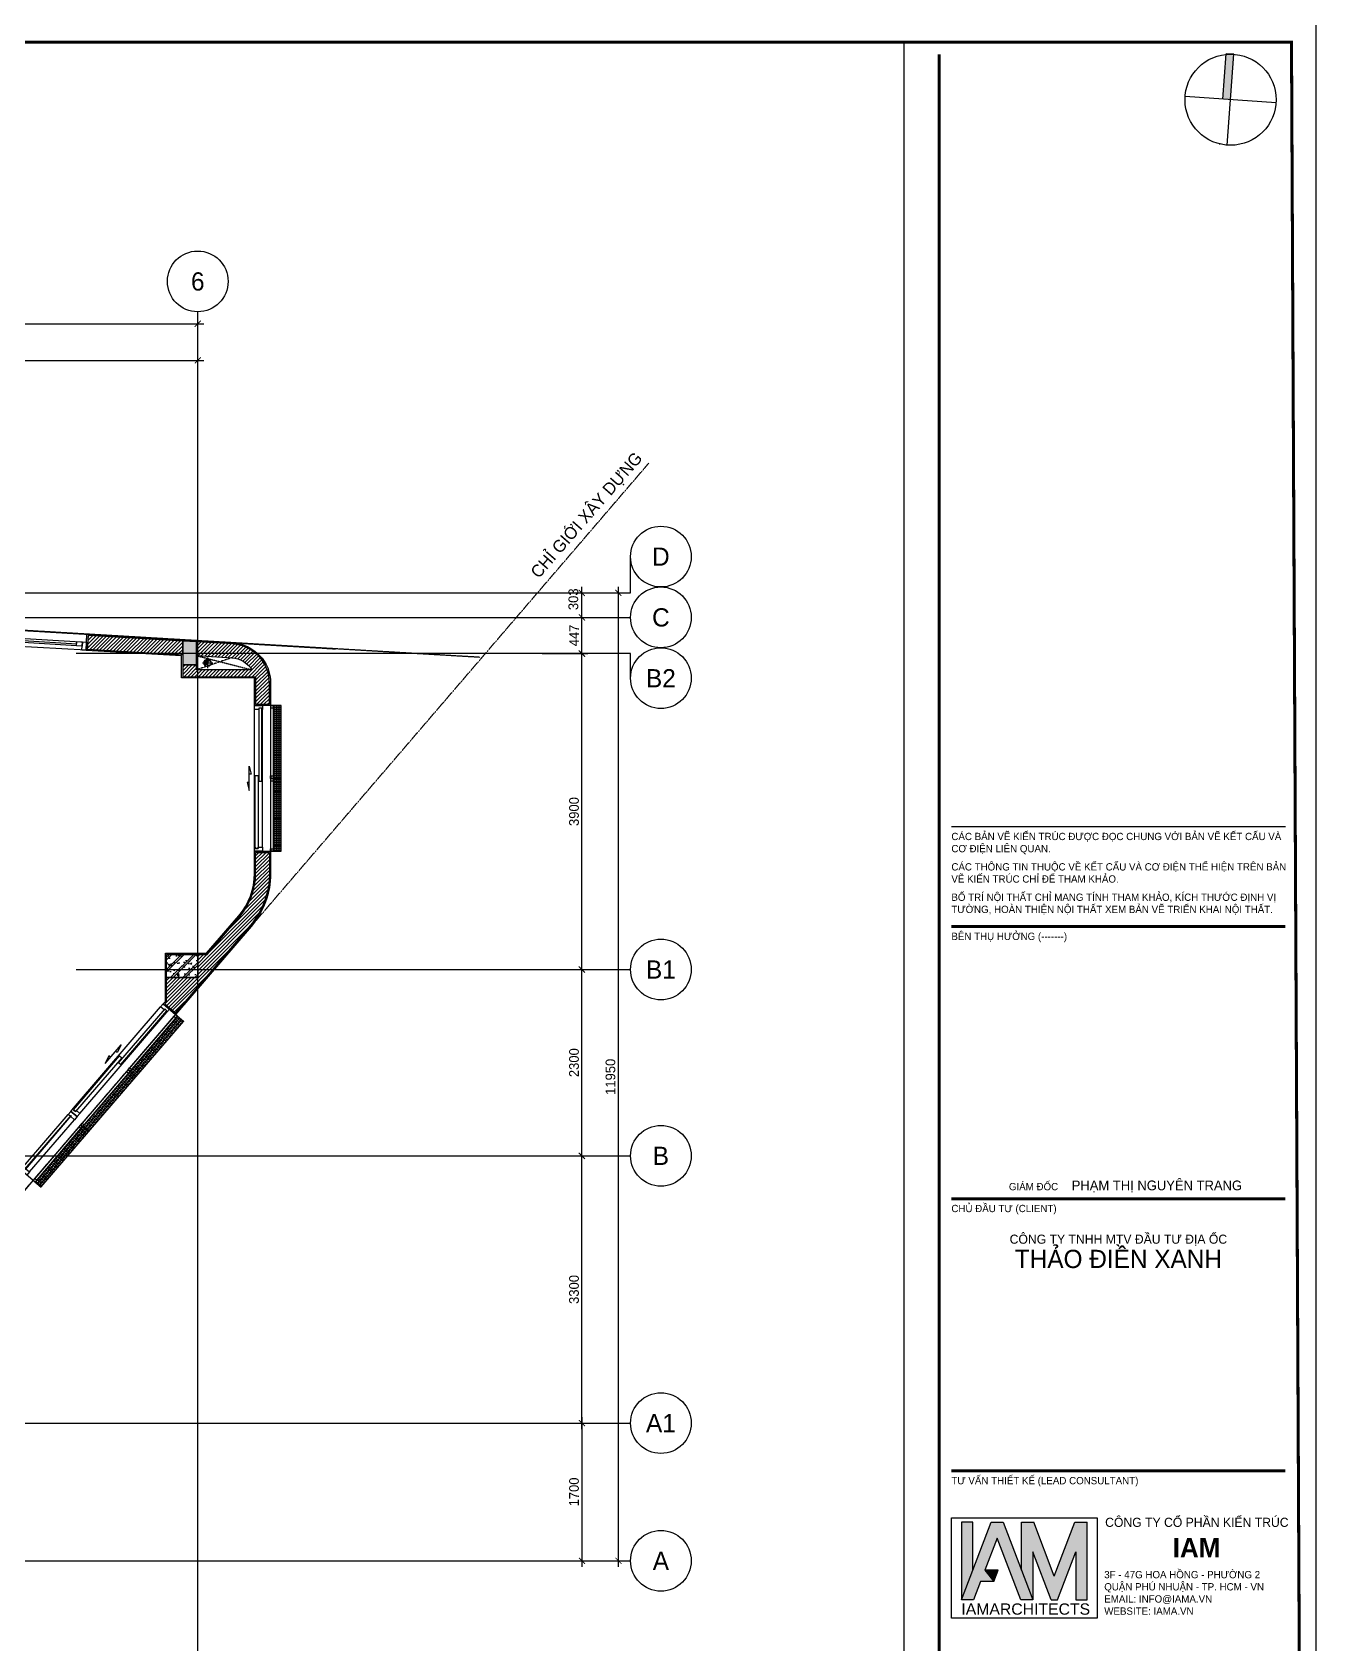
# Model space of a CAD drawing. Header units: inches. Extents: x 1721084 to 1854744, y 225101 to 488646.
# Drawn here: x 1838893 to 1854744, y 236602 to 256498 of the extents above; entities that cross this region are included whole.
import ezdxf
from ezdxf.enums import TextEntityAlignment as Align

# ---------------------------------------------------------------- set-up
doc = ezdxf.new("R2010")
doc.units = ezdxf.units.IN
doc.header["$MEASUREMENT"] = 0
for name, pattern in [('X-PL-T5$0$X-GRID-TYPICAL$0$CENTER2', [1.125, 0.75, -0.125, 0.125, -0.125]), ('X-PL-T5$0$X-PL-T5$0$DASHED', [0.75, 0.5, -0.25]), ('X-PL-T5$0$X-PL-T5$0$DASHEDX2', [1.5, 1, -0.5]), ('X-PL-T5$0$X-PL-T5$0$HIDDEN2', [0.1875, 0.125, -0.0625])]:
    doc.linetypes.add(name, pattern=pattern)
for name, color, linetype in [('A-ANNO-DIM 100', 252, 'Continuous'), ('I.A.M TITLEBLOCK - A2 -H$0$A-ANNO-KEY', 250, 'Continuous'), ('I.A.M TITLEBLOCK - A2 -H$0$A-ANNO-SYMB', 250, 'Continuous'), ('I.A.M TITLEBLOCK - A2 -H$0$A-TBLK-TEXT', 250, 'Continuous'), ('X-PL-T5$0$A-XREF', 250, 'Continuous'), ('X-PL-T5$0$X-GRID-TYPICAL$0$A-ANNO-DIM 75', 250, 'Continuous'), ('X-PL-T5$0$X-GRID-TYPICAL$0$A-GRID', 250, 'X-PL-T5$0$X-GRID-TYPICAL$0$CENTER2'), ('X-PL-T5$0$X-GRID-TYPICAL$0$A-GRID-SYMB', 250, 'Continuous'), ('X-PL-T5$0$X-PL-T5$0$A-ANNO-RNAM', 250, 'Continuous'), ('X-PL-T5$0$X-PL-T5$0$A-FLOR-ABOV', 250, 'X-PL-T5$0$X-PL-T5$0$HIDDEN2'), ('X-PL-T5$0$X-PL-T5$0$A-FLOR-DRAN', 250, 'Continuous'), ('X-PL-T5$0$X-PL-T5$0$A-FLOR-PATT', 250, 'Continuous'), ('X-PL-T5$0$X-PL-T5$0$A-FLOR-WALL', 250, 'Continuous'), ('X-PL-T5$0$X-PL-T5$0$A-FLOR-WALL-FNSH', 250, 'Continuous'), ('X-PL-T5$0$X-PL-T5$0$A-FLOR-WALL-PART', 250, 'Continuous'), ('X-PL-T5$0$X-PL-T5$0$A-FLOR-WALL-PATT', 250, 'Continuous'), ('X-PL-T5$0$X-PL-T5$0$A-FLOR-WDW', 250, 'Continuous'), ('X-PL-T5$0$X-PL-T5$0$A-XREF', 250, 'Continuous'), ('X-PL-T5$0$X-PL-T5$0$B- Ranh Lo Gioi', 250, 'X-PL-T5$0$X-PL-T5$0$DASHEDX2'), ('X-PL-T5$0$X-PL-T5$0$CGXD', 250, 'Continuous'), ('X-PL-T5$0$XREF1$0$A-FLOR-COLS-CONC', 6, 'Continuous'), ('X-PL-T5$0$XREF1$0$A-FLOR-PATT', 250, 'Continuous')]:
    doc.layers.add(name, color=color, linetype=linetype)
doc.styles.add('I.A.M TITLEBLOCK - A2 -H$0$SYMBTEXT', font='ARIALN.TTF', dxfattribs={"width": 0.8})
doc.styles.add('I.A.M TITLEBLOCK - A2 -H$0$TITLE BLOCK', font='arial.ttf')
doc.styles.add('X-PL-T5$0$X-GRID-TYPICAL$0$HDUNGARC', font='vn_vni.shx')
doc.styles.add('X-PL-T5$0$X-GRID-TYPICAL$0$SYMBTEXT', font='VAVON_.TTF')
doc.styles.add('X-PL-T5$0$X-PL-T5$0$SYMBTEXT', font='VAVON_.TTF')
doc.dimstyles.new('X-PL-T5$0$X-GRID-TYPICAL$0$DIM-75', dxfattribs={"dimscale": 75, "dimtxt": 1.6, "dimasz": 1, "dimexe": 1, "dimexo": 1, "dimgap": 0.5, "dimtad": 1, "dimdec": 0, "dimzin": 0, "dimdsep": 46, "dimtxsty": 'X-PL-T5$0$X-GRID-TYPICAL$0$HDUNGARC', "dimblk": 'X-PL-T5$0$X-GRID-TYPICAL$0$_ArchTick', "dimcen": 2, "dimdle": 1, "dimclrd": 256, "dimclre": 9, "dimclrt": 3, "dimadec": 0, "dimazin": 0, "dimtfac": 1, "dimtdec": 0, "dimtix": 1, "dimtmove": 2, "dimatfit": 2, "dimfxl": 1, "dimtolj": 1, "dimtzin": 0, "dimarcsym": 2})

# ---------------------------------------------------------------- blocks, each defined once
blk = doc.blocks.new('X-PL-T5$0$X-GRID-TYPICAL$0$SYMB-GRID')
blk.add_circle((0, 0), 5)
at = {"color": 2, "style": 'X-PL-T5$0$X-GRID-TYPICAL$0$SYMBTEXT', "flags": 4}
blk.add_attdef('NUM', text='', height=3, dxfattribs=at).set_placement((0, 0), align=Align.MIDDLE)
blk = doc.blocks.new('X-PL-T5$0$X-GRID-TYPICAL$0$_ArchTick')
at = {"color": 0, "linetype": 'ByBlock', "const_width": 0.15}
blk.add_lwpolyline([(-0.5, -0.48), (0.5, 0.52)], dxfattribs=at)
blk = doc.blocks.new('*D533')
at = {"layer": 'Defpoints', "color": 0, "transparency": 16777216}
for p in [(29778, 4000), (30344, 4000), (29778, 700)]:
    blk.add_point(p, dxfattribs=at)
at = {"layer": 'X-PL-T5$0$X-GRID-TYPICAL$0$A-ANNO-DIM 75', "color": 9, "lineweight": -2, "transparency": 16777216}
for p, q in [((29853, 4000), (30419, 4000)), ((29853, 700), (30419, 700))]:
    blk.add_line(p, q, dxfattribs=at)
at = {"layer": 'X-PL-T5$0$X-GRID-TYPICAL$0$A-ANNO-DIM 75', "lineweight": -2, "transparency": 16777216}
blk.add_line((30344, 625), (30344, 4075), dxfattribs=at)
at = {"layer": 'X-PL-T5$0$X-GRID-TYPICAL$0$A-ANNO-DIM 75', "lineweight": -2, "transparency": 16777216, "xscale": 75, "yscale": 75, "zscale": 75}
for p, rotation in [((30344, 4000), 90), ((30344, 700), 270)]:
    blk.add_blockref('X-PL-T5$0$X-GRID-TYPICAL$0$_ArchTick', p, dxfattribs=dict(at, rotation=rotation))
at = {"layer": 'X-PL-T5$0$X-GRID-TYPICAL$0$A-ANNO-DIM 75', "color": 3, "transparency": 16777216, "insert": (30247, 2350), "char_height": 120, "attachment_point": 5, "rotation": 90, "style": 'X-PL-T5$0$X-GRID-TYPICAL$0$HDUNGARC'}
blk.add_mtext('\\A1;3300', dxfattribs=at)
blk = doc.blocks.new('*D534')
at = {"layer": 'Defpoints', "color": 0, "transparency": 16777216}
for p in [(29778, 6300), (30344, 6300), (29778, 4000)]:
    blk.add_point(p, dxfattribs=at)
at = {"layer": 'X-PL-T5$0$X-GRID-TYPICAL$0$A-ANNO-DIM 75', "lineweight": -2, "transparency": 16777216}
blk.add_line((30344, 3925), (30344, 6375), dxfattribs=at)
at = {"layer": 'X-PL-T5$0$X-GRID-TYPICAL$0$A-ANNO-DIM 75', "color": 9, "lineweight": -2, "transparency": 16777216}
for p, q in [((29853, 6300), (30419, 6300)), ((29853, 4000), (30419, 4000))]:
    blk.add_line(p, q, dxfattribs=at)
at = {"layer": 'X-PL-T5$0$X-GRID-TYPICAL$0$A-ANNO-DIM 75', "lineweight": -2, "transparency": 16777216, "xscale": 75, "yscale": 75, "zscale": 75}
for p, rotation in [((30344, 6300), 90), ((30344, 4000), 270)]:
    blk.add_blockref('X-PL-T5$0$X-GRID-TYPICAL$0$_ArchTick', p, dxfattribs=dict(at, rotation=rotation))
at = {"layer": 'X-PL-T5$0$X-GRID-TYPICAL$0$A-ANNO-DIM 75', "color": 3, "transparency": 16777216, "insert": (30247, 5150), "char_height": 120, "attachment_point": 5, "rotation": 90, "style": 'X-PL-T5$0$X-GRID-TYPICAL$0$HDUNGARC'}
blk.add_mtext('\\A1;2300', dxfattribs=at)
blk = doc.blocks.new('*D535')
at = {"layer": 'Defpoints', "color": 0, "transparency": 16777216}
for p in [(29778, 10950), (30794, 10950), (29778, -1000)]:
    blk.add_point(p, dxfattribs=at)
at = {"layer": 'X-PL-T5$0$X-GRID-TYPICAL$0$A-ANNO-DIM 75', "color": 9, "lineweight": -2, "transparency": 16777216}
for p, q in [((29853, 10950), (30869, 10950)), ((29853, -1000), (30869, -1000))]:
    blk.add_line(p, q, dxfattribs=at)
at = {"layer": 'X-PL-T5$0$X-GRID-TYPICAL$0$A-ANNO-DIM 75', "lineweight": -2, "transparency": 16777216}
blk.add_line((30794, -1075), (30794, 11025), dxfattribs=at)
at = {"layer": 'X-PL-T5$0$X-GRID-TYPICAL$0$A-ANNO-DIM 75', "lineweight": -2, "transparency": 16777216, "xscale": 75, "yscale": 75, "zscale": 75}
for p, rotation in [((30794, 10950), 90), ((30794, -1000), 270)]:
    blk.add_blockref('X-PL-T5$0$X-GRID-TYPICAL$0$_ArchTick', p, dxfattribs=dict(at, rotation=rotation))
at = {"layer": 'X-PL-T5$0$X-GRID-TYPICAL$0$A-ANNO-DIM 75', "color": 3, "transparency": 16777216, "insert": (30697, 4975), "char_height": 120, "attachment_point": 5, "rotation": 90, "style": 'X-PL-T5$0$X-GRID-TYPICAL$0$HDUNGARC'}
blk.add_mtext('\\A1;11950', dxfattribs=at)
blk = doc.blocks.new('*D536')
at = {"layer": 'Defpoints', "color": 0, "transparency": 16777216}
for p in [(29778, 10200), (30344, 10200), (29778, 6300)]:
    blk.add_point(p, dxfattribs=at)
at = {"layer": 'X-PL-T5$0$X-GRID-TYPICAL$0$A-ANNO-DIM 75', "color": 9, "lineweight": -2, "transparency": 16777216}
for p, q in [((29853, 10200), (30419, 10200)), ((29853, 6300), (30419, 6300))]:
    blk.add_line(p, q, dxfattribs=at)
at = {"layer": 'X-PL-T5$0$X-GRID-TYPICAL$0$A-ANNO-DIM 75', "lineweight": -2, "transparency": 16777216}
blk.add_line((30344, 6225), (30344, 10275), dxfattribs=at)
at = {"layer": 'X-PL-T5$0$X-GRID-TYPICAL$0$A-ANNO-DIM 75', "lineweight": -2, "transparency": 16777216, "xscale": 75, "yscale": 75, "zscale": 75}
for p, rotation in [((30344, 10200), 90), ((30344, 6300), 270)]:
    blk.add_blockref('X-PL-T5$0$X-GRID-TYPICAL$0$_ArchTick', p, dxfattribs=dict(at, rotation=rotation))
at = {"layer": 'X-PL-T5$0$X-GRID-TYPICAL$0$A-ANNO-DIM 75', "color": 3, "transparency": 16777216, "insert": (30247, 8250), "char_height": 120, "attachment_point": 5, "rotation": 90, "style": 'X-PL-T5$0$X-GRID-TYPICAL$0$HDUNGARC'}
blk.add_mtext('\\A1;3900', dxfattribs=at)
blk = doc.blocks.new('*D543')
at = {"layer": 'Defpoints', "color": 0, "transparency": 16777216}
for p in [(29778, 700), (29778, -1000), (30344, -1000)]:
    blk.add_point(p, dxfattribs=at)
at = {"layer": 'X-PL-T5$0$X-GRID-TYPICAL$0$A-ANNO-DIM 75', "color": 9, "lineweight": -2, "transparency": 16777216}
for p, q in [((29853, 700), (30419, 700)), ((29853, -1000), (30419, -1000))]:
    blk.add_line(p, q, dxfattribs=at)
at = {"layer": 'X-PL-T5$0$X-GRID-TYPICAL$0$A-ANNO-DIM 75', "lineweight": -2, "transparency": 16777216}
blk.add_line((30344, 775), (30344, -1075), dxfattribs=at)
at = {"layer": 'X-PL-T5$0$X-GRID-TYPICAL$0$A-ANNO-DIM 75', "lineweight": -2, "transparency": 16777216, "xscale": 75, "yscale": 75, "zscale": 75}
for p, rotation in [((30344, 700), 90), ((30344, -1000), 270)]:
    blk.add_blockref('X-PL-T5$0$X-GRID-TYPICAL$0$_ArchTick', p, dxfattribs=dict(at, rotation=rotation))
at = {"layer": 'X-PL-T5$0$X-GRID-TYPICAL$0$A-ANNO-DIM 75', "color": 3, "transparency": 16777216, "insert": (30247, -150), "char_height": 120, "attachment_point": 5, "rotation": 90, "style": 'X-PL-T5$0$X-GRID-TYPICAL$0$HDUNGARC'}
blk.add_mtext('\\A1;1700', dxfattribs=at)
blk = doc.blocks.new('*D524')
at = {"layer": 'Defpoints', "color": 0, "transparency": 16777216}
for p in [(25600, 13820), (20700, 13370), (25600, 13370)]:
    blk.add_point(p, dxfattribs=at)
at = {"layer": 'X-PL-T5$0$X-GRID-TYPICAL$0$A-ANNO-DIM 75', "lineweight": -2, "transparency": 16777216}
blk.add_line((20625, 13820), (25675, 13820), dxfattribs=at)
at = {"layer": 'X-PL-T5$0$X-GRID-TYPICAL$0$A-ANNO-DIM 75', "color": 9, "lineweight": -2, "transparency": 16777216}
for p, q in [((20700, 13445), (20700, 13895)), ((25600, 13445), (25600, 13895))]:
    blk.add_line(p, q, dxfattribs=at)
at = {"layer": 'X-PL-T5$0$X-GRID-TYPICAL$0$A-ANNO-DIM 75', "lineweight": -2, "transparency": 16777216, "xscale": 75, "yscale": 75, "zscale": 75, "rotation": 180}
blk.add_blockref('X-PL-T5$0$X-GRID-TYPICAL$0$_ArchTick', (20700, 13820), dxfattribs=at)
at = {"layer": 'X-PL-T5$0$X-GRID-TYPICAL$0$A-ANNO-DIM 75', "lineweight": -2, "transparency": 16777216, "xscale": 75, "yscale": 75, "zscale": 75}
blk.add_blockref('X-PL-T5$0$X-GRID-TYPICAL$0$_ArchTick', (25600, 13820), dxfattribs=at)
at = {"layer": 'X-PL-T5$0$X-GRID-TYPICAL$0$A-ANNO-DIM 75', "color": 3, "transparency": 16777216, "insert": (23150, 13918), "char_height": 120, "attachment_point": 5, "style": 'X-PL-T5$0$X-GRID-TYPICAL$0$HDUNGARC'}
blk.add_mtext('\\A1;4900', dxfattribs=at)
blk = doc.blocks.new('*D525')
at = {"layer": 'Defpoints', "color": 0, "transparency": 16777216}
for p in [(25600, 14270), (0, 13370), (25600, 13370)]:
    blk.add_point(p, dxfattribs=at)
at = {"layer": 'X-PL-T5$0$X-GRID-TYPICAL$0$A-ANNO-DIM 75', "color": 9, "lineweight": -2, "transparency": 16777216}
for p, q in [((0, 13445), (0, 14345)), ((25600, 13445), (25600, 14345))]:
    blk.add_line(p, q, dxfattribs=at)
at = {"layer": 'X-PL-T5$0$X-GRID-TYPICAL$0$A-ANNO-DIM 75', "lineweight": -2, "transparency": 16777216}
blk.add_line((-75, 14270), (25675, 14270), dxfattribs=at)
at = {"layer": 'X-PL-T5$0$X-GRID-TYPICAL$0$A-ANNO-DIM 75', "lineweight": -2, "transparency": 16777216, "xscale": 75, "yscale": 75, "zscale": 75, "rotation": 180}
blk.add_blockref('X-PL-T5$0$X-GRID-TYPICAL$0$_ArchTick', (0, 14270), dxfattribs=at)
at = {"layer": 'X-PL-T5$0$X-GRID-TYPICAL$0$A-ANNO-DIM 75', "lineweight": -2, "transparency": 16777216, "xscale": 75, "yscale": 75, "zscale": 75}
blk.add_blockref('X-PL-T5$0$X-GRID-TYPICAL$0$_ArchTick', (25600, 14270), dxfattribs=at)
at = {"layer": 'X-PL-T5$0$X-GRID-TYPICAL$0$A-ANNO-DIM 75', "color": 3, "transparency": 16777216, "insert": (12800, 14368), "char_height": 120, "attachment_point": 5, "style": 'X-PL-T5$0$X-GRID-TYPICAL$0$HDUNGARC'}
blk.add_mtext('\\A1;25600', dxfattribs=at)
blk = doc.blocks.new('*D547')
at = {"layer": 'Defpoints', "color": 0, "transparency": 16777216}
for p in [(29778, 10647), (30344, 10647), (29778, 10200)]:
    blk.add_point(p, dxfattribs=at)
at = {"layer": 'X-PL-T5$0$X-GRID-TYPICAL$0$A-ANNO-DIM 75', "color": 9, "lineweight": -2, "transparency": 16777216}
for p, q in [((29853, 10647), (30419, 10647)), ((29853, 10200), (30419, 10200))]:
    blk.add_line(p, q, dxfattribs=at)
at = {"layer": 'X-PL-T5$0$X-GRID-TYPICAL$0$A-ANNO-DIM 75', "lineweight": -2, "transparency": 16777216}
blk.add_line((30344, 10125), (30344, 10722), dxfattribs=at)
at = {"layer": 'X-PL-T5$0$X-GRID-TYPICAL$0$A-ANNO-DIM 75', "lineweight": -2, "transparency": 16777216, "xscale": 75, "yscale": 75, "zscale": 75}
for p, rotation in [((30344, 10647), 90), ((30344, 10200), 270)]:
    blk.add_blockref('X-PL-T5$0$X-GRID-TYPICAL$0$_ArchTick', p, dxfattribs=dict(at, rotation=rotation))
at = {"layer": 'X-PL-T5$0$X-GRID-TYPICAL$0$A-ANNO-DIM 75', "color": 3, "transparency": 16777216, "insert": (30247, 10424), "char_height": 120, "attachment_point": 5, "rotation": 90, "style": 'X-PL-T5$0$X-GRID-TYPICAL$0$HDUNGARC'}
blk.add_mtext('\\A1;447', dxfattribs=at)
blk = doc.blocks.new('*D527')
at = {"layer": 'Defpoints', "color": 0, "transparency": 16777216}
for p in [(29778, 10950), (30344, 10950), (29778, 10647)]:
    blk.add_point(p, dxfattribs=at)
at = {"layer": 'X-PL-T5$0$X-GRID-TYPICAL$0$A-ANNO-DIM 75', "color": 9, "lineweight": -2, "transparency": 16777216}
for p, q in [((29853, 10950), (30419, 10950)), ((29853, 10647), (30419, 10647))]:
    blk.add_line(p, q, dxfattribs=at)
at = {"layer": 'X-PL-T5$0$X-GRID-TYPICAL$0$A-ANNO-DIM 75', "lineweight": -2, "transparency": 16777216}
blk.add_line((30344, 10572), (30344, 11025), dxfattribs=at)
at = {"layer": 'X-PL-T5$0$X-GRID-TYPICAL$0$A-ANNO-DIM 75', "lineweight": -2, "transparency": 16777216, "xscale": 75, "yscale": 75, "zscale": 75}
for p, rotation in [((30344, 10950), 90), ((30344, 10647), 270)]:
    blk.add_blockref('X-PL-T5$0$X-GRID-TYPICAL$0$_ArchTick', p, dxfattribs=dict(at, rotation=rotation))
at = {"layer": 'X-PL-T5$0$X-GRID-TYPICAL$0$A-ANNO-DIM 75', "color": 3, "transparency": 16777216, "insert": (30239, 10871), "char_height": 120, "attachment_point": 5, "rotation": 90, "style": 'X-PL-T5$0$X-GRID-TYPICAL$0$HDUNGARC'}
blk.add_mtext('\\A1;303', dxfattribs=at)
blk = doc.blocks.new('X-PL-T5$0$X-PL-T5$0$NM 90')
h = blk.add_hatch()
h.set_pattern_fill('DASH', color=8, scale=400)
h.paths.add_polyline_path([(0, 45, 1), (0, 0)])
h.paths.add_polyline_path([(0, 45), (0, 0), (45, 0, 0.4142136)])
h.paths.add_polyline_path([(45, 0), (0, 0, -1), (0, -45, 0.4142136)])
h = blk.add_hatch()
h.set_pattern_fill('DASH', color=256, scale=400)
h.paths.add_polyline_path([(0, 45, 1), (0, 0)])
h.paths.add_polyline_path([(0, 45), (0, 0), (45, 0, 0.4142136)])
h.paths.add_polyline_path([(45, 0), (0, 0, -1), (0, -45, 0.4142136)])
h = blk.add_hatch()
h.set_pattern_fill('DASH', color=8, scale=400)
h.paths.add_polyline_path([(0, 45, 1), (0, 0)])
h.paths.add_polyline_path([(0, 45), (0, 0), (45, 0, 0.4142136)])
h.paths.add_polyline_path([(45, 0), (0, 0, -1), (0, -45, 0.4142136)])
h = blk.add_hatch(color=8)
h.dxf.hatch_style = 1
h.paths.add_polyline_path([(0, 45, 1), (0, 0)])
h.paths.add_polyline_path([(0, 45), (0, 0), (45, 0, 0.4142136)])
h.paths.add_polyline_path([(45, 0), (0, 0, -1), (0, -45, 0.4142136)])
at = {"color": 8}
for points in [[(65, 0), (-65, 0)], [(0, 65), (0, -65)]]:
    blk.add_lwpolyline(points, dxfattribs=at)
blk.add_circle((0, 0), 45)
for centre, start, end in [((0, 22.5), 90, 270), ((0, -22.5), 270, 90)]:
    blk.add_arc(centre, 22.5, start, end)
blk = doc.blocks.new('*U517')
at = {"color": 0, "ltscale": 40}
for p, q in [((-600, 100), (300, 100)), ((300, 0), (-600, 0))]:
    blk.add_line(p, q, dxfattribs=at)
at = {"ltscale": 40}
for p, q in [((-480, 50), (180, 50)), ((180, 25), (-480, 25))]:
    blk.add_line(p, q, dxfattribs=at)
at = {"color": 0, "lineweight": -2}
for points in [[(-600, 100), (-550, 100), (-550, 0), (-600, 0)], [(300, 100), (250, 100), (250, 0), (300, 0)]]:
    blk.add_lwpolyline(points, close=True, dxfattribs=at)
at = {"ltscale": 40}
for points in [[(-550, 50), (-480, 50), (-480, 0), (-550, 0)], [(180, 50), (250, 50), (250, 0), (180, 0)]]:
    blk.add_lwpolyline(points, close=True, dxfattribs=at)
blk = doc.blocks.new('*U512')
for p, q in [((50, 100), (900, 100)), ((50, 0), (900, 0))]:
    blk.add_line(p, q)
for points in [[(0, 0), (0, 100), (50, 100), (50, 70), (40, 70), (40, 60), (50, 60), (50, 0)], [(900, 0), (900, 60), (910, 60), (910, 70), (900, 70), (900, 100), (950, 100), (950, 0)]]:
    blk.add_lwpolyline(points, close=True)
at = {"color": 8}
blk.add_lwpolyline([(40, 70), (40, 60), (910, 60), (910, 70)], close=True, dxfattribs=at)
blk = doc.blocks.new('*U513')
at = {"color": 8, "ltscale": 100}
for p, q in [((50, 100), (1700, 100)), ((50, 0), (1700, 0))]:
    blk.add_line(p, q, dxfattribs=at)
for points in [[(50, 100), (0, 100), (0, 0), (50, 0), (50, 10), (35, 10), (35, 45), (50, 45)], [(910, 45), (35, 45), (35, 10), (910, 10)], [(840, 90), (1715, 90), (1715, 55), (840, 55)], [(1750, 100), (1700, 100), (1700, 90), (1715, 90), (1715, 55), (1700, 55), (1700, 0), (1750, 0)]]:
    blk.add_lwpolyline(points, close=True)
blk.add_lwpolyline([(825, -65), (825, -90), (725, -65), (1025, -65), (925, -40), (925, -65)])
blk = doc.blocks.new('X-PL-T5$0$X-PL-T5$0$X-A-PL-GENL-2ND FLOOR$0$pl-louver 1')
at = {"layer": 'X-PL-T5$0$X-PL-T5$0$A-FLOR-WALL-PATT'}
h = blk.add_hatch(dxfattribs=at)
h.set_pattern_fill('BRASS', color=256, scale=5)
h.set_pattern_definition([(0, (0, 0), (0, 31.75), []), (0, (0, 15.875), (0, 31.75), [15.875, -7.9375])])
h.paths.add_polyline_path([(-2, -30), (-898, -30), (-898, -130), (-2, -130)])
for points in [[(-870, -2), (-898, -2), (-898, -30), (-900, -30), (-900, 0), (-870, 0)], [(-30, -2), (-2, -2), (-2, -30), (0, -30), (0, 0), (-30, 0)], [(-898, -130), (-2, -130), (-2, -30), (-898, -30)]]:
    blk.add_lwpolyline(points, close=True)
for points in [[(-900, -30), (-900, -130), (-898, -130), (-898, -30)], [(-30, 0), (-870, 0)], [(-870, -2), (-870, -30)], [(-30, -2), (-30, -30)], [(0, -30), (0, -130), (-2, -130), (-2, -30)]]:
    blk.add_lwpolyline(points)
blk = doc.blocks.new('X-PL-T5$0$XREF1')
at = {"layer": 'X-PL-T5$0$XREF1$0$A-FLOR-PATT'}
h = blk.add_hatch(dxfattribs=at)
h.set_pattern_fill('!BTCT', color=250, scale=20, pattern_type=2)
h.set_pattern_definition([(50, (0, 0), (143.45204, -12.55043), [15, -165]), (355, (0, 0), (-27.7503, 150.4384), [12, -132]), (100.4514, (11.95, -1.05), (115.7019, 137.8879), [12.74804, -140.2284]), (46.1842, (0, 40), (213.4482, -33.1038), [22.5, -247.5]), (96.6356, (17.79, 37.24), (186.9325, 194.8236), [19.122, -210.3426]), (351.1842, (0, 40), (186.9324, 194.8237), [18, -198]), (21, (20, 30), (119.3814, -80.5238), [15, -165]), (326, (20, 30), (48.6631, 145.03), [12, -132]), (71.4514, (29.95, 23.29), (168.0445, 64.5061), [12.74804, -140.2284]), (37.5, (0, 0), (2.43197, 66.57877), [0, -130.4, 0, -134, 0, -132.5]), (7.5, (0, 0), (52.6139, 78.88234), [0, -76.4, 0, -127.4, 0, -50.5]), (327.5, (-44.6, 0), (106.76449, -4.51097), [0, -50, 0, -156, 0, -207]), (317.5, (-64.6, 0), (116.63723, 20.021), [0, -65, 0, -103.6, 0, -147]), (45, (0, 0), (-60.10408, 60.10408), []), (45, (0, 24.5), (-60.10408, 60.10408), [])])
h.paths.add_polyline_path([(20685, 3915), (20685, 4285), (20415, 4285), (20415, 3915)])
h.paths.add_polyline_path([(19915, 685), (19915, 375), (20685, 375), (20685, 685)])
h.paths.add_polyline_path([(15485, -985), (15485, -715), (14815, -715), (14815, -985)])
h.paths.add_polyline_path([(15385, 4285), (15015, 4285), (15015, 3915), (15385, 3915)])
h.paths.add_polyline_path([(8785, 5465), (8785, 5935), (8315, 5935), (8315, 5465)])
h.paths.add_polyline_path([(300, 385), (15, 385), (15, 15), (300, 15)])
h.paths.add_polyline_path([(4265, -985), (4735, -985), (4735, -715), (4265, -715)])
h.paths.add_polyline_path([(8515, -985), (8785, -985), (8785, -615), (8515, -615)])
h.paths.add_polyline_path([(15, 5465), (485, 5465), (485, 5935), (15, 5935)])
h.paths.add_polyline_path([(285, 11335), (15, 11335), (15, 10965), (285, 10965)])
h.paths.add_polyline_path([(8785, 11337), (8515, 11352), (8515, 10965), (8785, 10965)])
h.paths.add_polyline_path([(4735, 11576), (4265, 11603), (4265, 11315), (4735, 11315)])
h.paths.add_polyline_path([(20685, 10634), (20415, 10650), (20415, 10215), (20685, 10215)])
h.paths.add_polyline_path([(15485, 10941), (15015, 10969), (15015, 10665), (15485, 10665)])
h.paths.add_polyline_path([(25585, 10345), (25415, 10355), (25415, 10060), (25585, 10060)])
h = blk.add_hatch(dxfattribs=at)
h.set_pattern_fill('!BTCT', color=256, scale=25, pattern_type=2)
h.set_pattern_definition([(50, (-2e-11, -3800), (179.31505, -15.688), [18.75, -206.25]), (355, (-2e-11, -3800), (-34.6878, 188.048), [15, -165]), (100.4514, (14.94, -3801.3), (144.6273, 172.3599), [15.935, -175.2855]), (46.1842, (-2e-11, -3750), (266.8103, -41.3798), [28.125, -309.375]), (96.6356, (22.23, -3753.45), (233.6657, 243.5295), [23.9026, -262.9282]), (351.1842, (-2e-11, -3750), (233.6655, 243.5297), [22.5, -247.5]), (21, (25, -3762.5), (149.2268, -100.6547), [18.75, -206.25]), (326, (25, -3762.5), (60.8288, 181.2875), [15, -165]), (71.4514, (37.44, -3770.89), (210.0557, 80.6326), [15.935, -175.2855]), (37.5, (-2e-11, -3800), (3.03996, 83.22346), [0, -163, 0, -167.5, 0, -165.625]), (7.5, (-2e-11, -3800), (65.76738, 98.60293), [0, -95.5, 0, -159.25, 0, -63.125]), (327.5, (-55.75, -3800), (133.45561, -5.63872), [0, -62.5, 0, -195, 0, -258.75]), (317.5, (-80.75, -3800), (145.79654, 25.02625), [0, -81.25, 0, -129.5, 0, -183.75]), (45, (-2e-11, -3800), (-75.1301, 75.1301), []), (45, (-2e-11, -3769.37), (-75.1301, 75.1301), [])])
h.paths.add_polyline_path([(25600, 6485), (25215, 6485), (25215, 6200), (25600, 6200)])
at = {"layer": 'X-PL-T5$0$XREF1$0$A-FLOR-COLS-CONC'}
for points in [[(25585, 10345), (25415, 10355), (25415, 10060), (25585, 10060)], [(25215, 6485), (25600, 6485), (25600, 6200), (25215, 6200)]]:
    blk.add_lwpolyline(points, close=True, dxfattribs=at)
blk = doc.blocks.new('*U516')
at = {"color": 8, "ltscale": 100}
for p, q in [((50, 100), (1750, 100)), ((50, 0), (1750, 0))]:
    blk.add_line(p, q, dxfattribs=at)
for points in [[(50, 100), (0, 100), (0, 0), (50, 0), (50, 10), (35, 10), (35, 45), (50, 45)], [(935, 45), (35, 45), (35, 10), (935, 10)], [(865, 90), (1765, 90), (1765, 55), (865, 55)], [(1800, 100), (1750, 100), (1750, 90), (1765, 90), (1765, 55), (1750, 55), (1750, 0), (1800, 0)]]:
    blk.add_lwpolyline(points, close=True)
blk.add_lwpolyline([(850, -65), (850, -90), (750, -65), (1050, -65), (950, -40), (950, -65)])
blk = doc.blocks.new('I.A.M TITLEBLOCK - A2 -H$0$LOGO IAM')
h = blk.add_hatch(color=253)
h.dxf.hatch_style = 1
h.paths.add_polyline_path([(0.316, 1.424), (0.148, 1.424), (0.148, 0.272), (0.316, 0.712)])
h = blk.add_hatch(color=251)
h.dxf.hatch_style = 1
h.paths.add_polyline_path([(0.768, 1.424), (0.588, 1.424), (0.148, 0.272), (0.328, 0.272), (0.432, 0.544), (0.628, 0.544), (0.496, 0.712), (0.678, 1.188), (1.028, 0.272), (1.208, 0.272)])
h = blk.add_hatch(color=253)
h.dxf.hatch_style = 1
h.paths.add_polyline_path([(1.22, 1.424), (1.04, 1.424), (1.04, 0.712), (1.208, 0.272), (1.208, 0.984), (1.48, 0.272), (1.572, 0.272), (1.844, 0.984), (1.844, 0.272), (2.012, 0.272), (2.012, 1.424), (1.832, 1.424), (1.526, 0.623)])
h = blk.add_hatch(color=253)
h.dxf.hatch_style = 1
h.paths.add_polyline_path([(0.628, 0.544), (0.692, 0.712), (0.496, 0.712)])
at = {"color": 251}
for p, q in [((0.148, 0.272), (0.588, 1.424)), ((0.588, 1.424), (0.768, 1.424)), ((0.768, 1.424), (1.208, 0.272)), ((0.678, 1.188), (0.496, 0.712)), ((1.028, 0.272), (0.678, 1.188)), ((0.432, 0.544), (0.328, 0.272)), ((0.628, 0.544), (0.432, 0.544)), ((0.328, 0.272), (0.148, 0.272)), ((1.208, 0.272), (1.028, 0.272))]:
    blk.add_line(p, q, dxfattribs=at)
at = {"color": 253}
for p, q in [((1.526, 0.623), (1.22, 1.424)), ((1.526, 0.623), (1.832, 1.424)), ((1.48, 0.272), (1.208, 0.984))]:
    blk.add_line(p, q, dxfattribs=at)
for points in [[(0.316, 0.712), (0.316, 1.424), (0.148, 1.424), (0.148, 0.272)], [(1.04, 0.712), (1.04, 1.424)], [(1.04, 1.424), (1.22, 1.424)], [(1.832, 1.424), (2.012, 1.424)], [(1.844, 0.984), (1.844, 0.272), (2.012, 0.272), (2.012, 1.424)], [(1.208, 0.984), (1.208, 0.272)], [(1.572, 0.272), (1.844, 0.984)], [(0.496, 0.712), (0.628, 0.544), (0.692, 0.712), (0.496, 0.712)], [(1.48, 0.272), (1.572, 0.272)]]:
    blk.add_lwpolyline(points, dxfattribs=at)
at = {"layer": 'Defpoints'}
blk.add_lwpolyline([(2.161, 0), (0, 0), (0, 1.488), (2.161, 1.488)], close=True, dxfattribs=at)
at = {"color": 251, "insert": (0.148, 0.136), "char_height": 0.16727, "attachment_point": 4, "style": 'I.A.M TITLEBLOCK - A2 -H$0$SYMBTEXT'}
blk.add_mtext_dynamic_manual_height_columns('{\\fHelvetica World|b0|i0|c0|p34;\\W1;IAM\\C253;ARCHITECTS}', width=1.76067, gutter_width=315, heights=[0], dxfattribs=at)
blk = doc.blocks.new('I.A.M TITLEBLOCK - A2 -H$0$TRUE NORTH')
at = {"layer": 'I.A.M TITLEBLOCK - A2 -H$0$A-ANNO-SYMB'}
h = blk.add_hatch(color=256, dxfattribs=at)
h.dxf.hatch_style = 1
h.paths.add_polyline_path([(-250, 1479, -0.041886), (0, 1500), (0, 0), (-250, 0)])
h.paths.add_polyline_path([(0, 1500, 0.041886), (-250, 1479), (-250, 1500)])
for points in [[(0, 1500), (-250, 1500)], [(-250, 0), (-250, 1500)], [(0, -1500), (0, 1500)], [(1500, 0), (-1500, 0)], [(-250, -1500), (-250, -1479)]]:
    blk.add_lwpolyline(points, dxfattribs=at)
blk.add_circle((0, 0), 1500, dxfattribs=at)
blk = doc.blocks.new('I.A.M TITLEBLOCK - A2 -H')
at = {"const_width": 0.5}
blk.add_lwpolyline([(5, 3), (592, 3), (590, 417), (5, 417)], close=True, dxfattribs=at)
for points in [[(532, 6), (532, 415)], [(534, 271.4), (589, 271.4)], [(534, 226.6), (589, 226.6)], [(534, 181.8), (589, 181.8)]]:
    blk.add_lwpolyline(points, dxfattribs=at)
at = {"color": 2}
blk.add_lwpolyline([(534, 287.9), (589, 287.9)], dxfattribs=at)
at = {"layer": 'Defpoints'}
blk.add_lwpolyline([(0, 420), (594, 420), (594, 0), (0, 0)], close=True, dxfattribs=at)
at = {"xscale": 11.10768265360305, "yscale": 11.10768265360305, "zscale": 11.10768265360305}
blk.add_blockref('I.A.M TITLEBLOCK - A2 -H$0$LOGO IAM', (534, 157.54), dxfattribs=at)
at = {"layer": 'I.A.M TITLEBLOCK - A2 -H$0$A-ANNO-KEY', "xscale": 0.005, "yscale": 0.005, "zscale": 0.005, "rotation": 355.8874453798923}
blk.add_blockref('I.A.M TITLEBLOCK - A2 -H$0$TRUE NORTH', (579.97, 407.52), dxfattribs=at)
at = {"layer": 'I.A.M TITLEBLOCK - A2 -H$0$A-TBLK-TEXT', "color": 2, "lineweight": 0, "style": 'I.A.M TITLEBLOCK - A2 -H$0$TITLE BLOCK'}
for s, insert, char_height, width, attachment_point in [('\\pt1.2;{\\fVNI-Avo|b0|i0|c0|p2;CAÙC BAÛN VEÕ KIEÁN TRUÙC ÑÖÔÏC ÑOÏC CHUNG VÔÙI BAÛN VEÕ KEÁT CAÁU VAØ CÔ ÑIEÄN LIEÂN QUAN.}', (534, 286.84), 1.2, 55, 1), ('\\pt1.5;{\\fVNI-Avo|b0|i0|c0|p2;CAÙC THOÂNG TIN THUOÄC VEÀ KEÁT CAÁU VAØ CÔ ÑIEÄN THEÅ HIEÄN TREÂN BAÛN VEÕ KIEÁN TRUÙC CHÆ ÑEÅ THAM KHAÛO.}', (534, 281.84), 1.2, 55.5702, 1), ('\\pt1.5;{\\fVNI-Avo|b0|i0|c0|p2;BOÁ TRÍ NOÄI THAÁT CHÆ MANG TÍNH THAM KHAÛO, KÍCH THÖÔÙC ÑÒNH VÒ TÖÔØNG, HOAØN THIEÄN NOÄI THAÁT XEM BAÛN VEÕ TRIEÅN KHAI NOÄI THAÁT.}', (534, 276.84), 1.2, 55.0778, 1), ('\\pt1.2;{\\fVNI-Avo|b0|i0|c0|p2;BEÂN THUÏ HÖÔÛNG \\C7;(-------)}', (534, 270.4), 1.2, 22.2752, 1), ('{\\fVNI-Avo|b0|i0|c0|p2;\\H0.75x;\\C7;GIAÙM ÑOÁC     \\H1.333x;\\C2;PHAÏM THÒ NGUYEÂN TRANG}', (581.86, 229.6), 1.6, 73.1889, 3), ('\\pt1.2;{\\fVNI-Avo|b0|i0|c0|p2;CHUÛ ÑAÀU TÖ \\C7;(CLIENT)}', (534, 225.6), 1.2, 22.2752, 1), ('\\pt1.2;{\\fVNI-Avo|b0|i0|c0|p2;TÖ VAÁN THIEÁT KEÁ \\C7;(LEAD CONSULTANT)}', (534, 180.8), 1.2, 50.3414, 1)]:
    blk.add_mtext(s, dxfattribs=dict(at, insert=insert, char_height=char_height, width=width, attachment_point=attachment_point))
at = {"layer": 'I.A.M TITLEBLOCK - A2 -H$0$A-TBLK-TEXT', "color": 7, "lineweight": 0, "style": 'I.A.M TITLEBLOCK - A2 -H$0$TITLE BLOCK'}
for s, insert, char_height, width, attachment_point in [('{\\fVNI-Avo|b0|i0|c0|p2;COÂNG TY TNHH MTV ÑAÀU TÖ ÑÒA OÁC \\P\\H2x;THAÛO ÑIEÀN XANH\\H1.5056x; }', (561.5, 220.7), 1.5, 60, 2), ('{\\fVNI-Avo|b0|i0|c0|p2;COÂNG TY COÅ PHAÀN KIEÁN TRUÙC}', (574.42, 174.09), 1.5, 32.0194, 2), ('\\pt3.2;{\\fVNI-Avo|b1|i0|c0|p2;\\C2;IAM}', (574.37, 170.76), 3.2, 32.0194, 2), ('{\\fVNI-Avo|b0|i0|c0|p2;3F - 47G HOA HOÀNG - PHÖÔØNG 2 \\P\\pt1.2;QUAÄN PHUÙ NHUAÄN - TP. HCM - VN\\PEMAIL: INFO@IAMA.VN\\PWEBSITE: IAMA.VN}', (559.17, 165.33), 1.2, 41.4233, 1)]:
    blk.add_mtext(s, dxfattribs=dict(at, insert=insert, char_height=char_height, width=width, attachment_point=attachment_point))
blk = doc.blocks.new('X-PL-T5$0$X-GRID-TYPICAL')
at = {"layer": 'X-PL-T5$0$X-GRID-TYPICAL$0$A-GRID', "ltscale": 8}
for p, q in [((25600, -3650), (25600, 14420)), ((10900, 4000), (30944.3, 4000)), ((19300, 700), (30944.3, 700)), ((-3600, -1000), (30944.3, -1000))]:
    blk.add_line(p, q, dxfattribs=at)
for points in [[(0, 11870), (27300, 10259)], [(9937.8, 10950), (9937.8, 10950), (30944.3, 10950), (30944.3, 11397.5)], [(19500, 10647.5), (30944.3, 10647.5)], [(30944.3, 9897.5), (30944.3, 10200), (24100, 10200)], [(24100, 6300), (30944.3, 6300)]]:
    blk.add_lwpolyline(points, dxfattribs=at)
at = {"layer": 'X-PL-T5$0$X-GRID-TYPICAL$0$A-GRID-SYMB'}
ref = blk.add_blockref('X-PL-T5$0$X-GRID-TYPICAL$0$SYMB-GRID', (25600, 14795), dxfattribs=dict(at, xscale=75, yscale=75, zscale=75))
ref.add_attrib('NUM', '6', dxfattribs={"layer": '0', "color": 2, "height": 225, "style": 'X-PL-T5$0$X-GRID-TYPICAL$0$SYMBTEXT'}).set_placement((25600, 14795), align=Align.MIDDLE)
ref = blk.add_blockref('X-PL-T5$0$X-GRID-TYPICAL$0$SYMB-GRID', (31319.3, 11397.5), dxfattribs=dict(at, xscale=75, yscale=75, zscale=75))
ref.add_attrib('NUM', 'D', dxfattribs={"layer": '0', "color": 2, "height": 225, "style": 'X-PL-T5$0$X-GRID-TYPICAL$0$SYMBTEXT'}).set_placement((31319.3, 11397.5), align=Align.MIDDLE)
ref = blk.add_blockref('X-PL-T5$0$X-GRID-TYPICAL$0$SYMB-GRID', (31319.3, 10647.5), dxfattribs=dict(at, xscale=75, yscale=75, zscale=75))
ref.add_attrib('NUM', 'C', dxfattribs={"layer": '0', "color": 2, "height": 225, "style": 'X-PL-T5$0$X-GRID-TYPICAL$0$SYMBTEXT'}).set_placement((31319.3, 10647.5), align=Align.MIDDLE)
ref = blk.add_blockref('X-PL-T5$0$X-GRID-TYPICAL$0$SYMB-GRID', (31319.3, 9897.5), dxfattribs=dict(at, xscale=75, yscale=75, zscale=75))
ref.add_attrib('NUM', 'B2', dxfattribs={"layer": '0', "color": 2, "height": 225, "style": 'X-PL-T5$0$X-GRID-TYPICAL$0$SYMBTEXT'}).set_placement((31319.3, 9897.5), align=Align.MIDDLE)
ref = blk.add_blockref('X-PL-T5$0$X-GRID-TYPICAL$0$SYMB-GRID', (31319.3, 6300), dxfattribs=dict(at, xscale=75, yscale=75, zscale=75))
ref.add_attrib('NUM', 'B1', dxfattribs={"layer": '0', "color": 2, "height": 225, "style": 'X-PL-T5$0$X-GRID-TYPICAL$0$SYMBTEXT'}).set_placement((31319.3, 6300), align=Align.MIDDLE)
ref = blk.add_blockref('X-PL-T5$0$X-GRID-TYPICAL$0$SYMB-GRID', (31319.3, 4000), dxfattribs=dict(at, xscale=75, yscale=75, zscale=75))
ref.add_attrib('NUM', 'B', dxfattribs={"layer": '0', "color": 2, "height": 225, "style": 'X-PL-T5$0$X-GRID-TYPICAL$0$SYMBTEXT'}).set_placement((31319.3, 4000), align=Align.MIDDLE)
ref = blk.add_blockref('X-PL-T5$0$X-GRID-TYPICAL$0$SYMB-GRID', (31319.3, 700), dxfattribs=dict(at, xscale=75, yscale=75, zscale=75))
ref.add_attrib('NUM', 'A1', dxfattribs={"layer": '0', "color": 2, "height": 225, "style": 'X-PL-T5$0$X-GRID-TYPICAL$0$SYMBTEXT'}).set_placement((31319.3, 700), align=Align.MIDDLE)
ref = blk.add_blockref('X-PL-T5$0$X-GRID-TYPICAL$0$SYMB-GRID', (31319.3, -1000), dxfattribs=dict(at, xscale=75, yscale=75, zscale=75))
ref.add_attrib('NUM', 'A', dxfattribs={"layer": '0', "color": 2, "height": 225, "style": 'X-PL-T5$0$X-GRID-TYPICAL$0$SYMBTEXT'}).set_placement((31319.3, -1000), align=Align.MIDDLE)
at = {"layer": 'X-PL-T5$0$X-GRID-TYPICAL$0$A-ANNO-DIM 75'}
for base, p1, picture, middle in [((25600, 14270), (0, 13370), '*D525', (12800, 14367.5)), ((25600, 13820), (20700, 13370), '*D524', (23150, 13917.5))]:
    dim = blk.add_linear_dim(base=base, p1=p1, p2=(25600, 13370), dimstyle='X-PL-T5$0$X-GRID-TYPICAL$0$DIM-75', dxfattribs=at)
    dim.commit()
    dim.dimension.update_dxf_attribs({"geometry": picture, "text_midpoint": middle})
for base, p1, p2, picture, middle in [((30794.3, 10950), (29777.8, -1000), (29777.8, 10950), '*D535', (30696.8, 4975)), ((30344.3031, 10647.4621), (29777.7823, 10200), (29777.7823, 10647.4621), '*D547', (30246.8031, 10423.7311)), ((30344.3, 10200), (29777.8, 6300), (29777.8, 10200), '*D536', (30246.8, 8250)), ((30344.3, 6300), (29777.8, 4000), (29777.8, 6300), '*D534', (30246.8, 5150)), ((30344.3, 4000), (29777.8, 700), (29777.8, 4000), '*D533', (30246.8, 2350)), ((30344.3, -1000), (29777.8, 700), (29777.8, -1000), '*D543', (30246.8, -150))]:
    dim = blk.add_linear_dim(base=base, p1=p1, p2=p2, angle=90, dimstyle='X-PL-T5$0$X-GRID-TYPICAL$0$DIM-75', dxfattribs=at)
    dim.commit()
    dim.dimension.update_dxf_attribs({"geometry": picture, "text_midpoint": middle})
dim = blk.add_linear_dim(base=(30344.3031, 10950), p1=(29777.7823, 10647.4621), p2=(29777.7823, 10950), angle=90, dimstyle='X-PL-T5$0$X-GRID-TYPICAL$0$DIM-75', dxfattribs=at)
dim.commit()
dim.dimension.update_dxf_attribs({"geometry": '*D527', "text_midpoint": (30239.3031, 10870.807), "dimtype": 128})
blk = doc.blocks.new('X-PL-T5$0$X-PL-T5')
at = {"layer": 'X-PL-T5$0$X-PL-T5$0$A-FLOR-PATT'}
h = blk.add_hatch(dxfattribs=at)
h.set_pattern_fill('ANSI31', color=250, scale=250)
h.paths.add_polyline_path([(24246, 10424), (24236, 10254), (25415, 10185), (25415, 10355)])
h.paths.add_polyline_path([(26268, 10000), (25585, 10000), (25585, 10060), (25415, 10060), (25415, 9915), (26315, 9915), (26315, 9575), (26485, 9575), (26485, 9835, 0.397053), (26029, 10319), (25585, 10345), (25585, 10175), (26019, 10149, -0.24466)])
h = blk.add_hatch(dxfattribs=at)
h.set_pattern_fill('ANSI31', color=250, scale=250)
h.paths.add_polyline_path([(26118, 6954), (25716, 6485), (25600, 6485), (25600, 6200), (25215, 6200), (25215, 5902), (25195, 5878), (25324, 5767), (26247, 6843, 0.179259), (26485, 7485), (26485, 7745), (26315, 7745), (26315, 7485, -0.179259)])
at = {"layer": 'Defpoints', "color": 5}
blk.add_lwpolyline([(34318, -12850), (-4757, -12850), (-4757, 17750), (34318, 17750)], close=True, dxfattribs=at)
at = {"layer": 'X-PL-T5$0$X-PL-T5$0$A-FLOR-ABOV', "linetype": 'X-PL-T5$0$X-PL-T5$0$DASHEDX2'}
for points in [[(25585, 10175), (26268, 10000)], [(26019, 10149), (25585, 10000)]]:
    blk.add_lwpolyline(points, dxfattribs=at)
at = {"layer": 'X-PL-T5$0$X-PL-T5$0$A-FLOR-WALL'}
for points in [[(25415, 10355), (24246, 10424), (24236, 10254), (25415, 10185), (25415, 10355)], [(25215, 6200), (25600, 6200), (25600, 6485)], [(25600, 6485), (25716, 6485)], [(25215, 5902), (25215, 6200)], [(25195, 5878), (25215, 5902)], [(25195, 5878), (25324, 5767)]]:
    blk.add_lwpolyline(points, dxfattribs=at)
blk.add_lwpolyline([(25585, 10345), (25585, 10175), (26019, 10149, -0.24466), (26268, 10000), (25585, 10000), (25585, 10060), (25415, 10060), (25415, 9915), (26315, 9915), (26315, 9575), (26485, 9575), (26485, 9835, 0.397053), (26029, 10319)], format="xyb", close=True, dxfattribs=at)
blk.add_lwpolyline([(25716, 6485), (26118, 6954, 0.179259), (26315, 7485), (26315, 7745), (26485, 7745), (26485, 7485, -0.179259), (26247, 6843), (25324, 5767)], format="xyb", dxfattribs=at)
at = {"layer": 'X-PL-T5$0$X-PL-T5$0$A-FLOR-WALL-FNSH'}
blk.add_lwpolyline([(25400, 10171), (24220, 10240), (24232, 10440), (26029, 10334, -0.397053), (26500, 9835), (26500, 9560), (26300, 9560), (26300, 9900), (25400, 9900)], format="xyb", close=True, dxfattribs=at)
blk.add_lwpolyline([(25709, 6500), (26107, 6964, 0.179259), (26300, 7485), (26300, 7760), (26500, 7760), (26500, 7485, -0.179259), (26259, 6833), (25325, 5746)], format="xyb", dxfattribs=at)
for points in [[(25200, 5907), (25200, 6500), (25709, 6500)], [(25600, 6300), (25600, 6200)], [(25174, 5877), (25200, 5907)], [(25174, 5877), (25325, 5746)], [(22820, 4100), (23098, 4100), (23566, 3698), (23456, 3569)]]:
    blk.add_lwpolyline(points, dxfattribs=at)
at = {"layer": 'X-PL-T5$0$X-PL-T5$0$A-FLOR-WALL-PART'}
for points in [[(22435, 10546), (24232, 10440)], [(26500, 9560), (26500, 7760)], [(25868, 6378), (23523, 3647)], [(25325, 5746), (23566, 3698)]]:
    blk.add_lwpolyline(points, dxfattribs=at)
at = {"layer": 'X-PL-T5$0$X-PL-T5$0$B- Ranh Lo Gioi', "color": 4, "linetype": 'X-PL-T5$0$X-PL-T5$0$DASHEDX2', "ltscale": 5}
for p, q in [((28859, 10167), (0, 11870)), ((29084, 10154), (28859, 10167))]:
    blk.add_line(p, q, dxfattribs=at)
at = {"layer": 'X-PL-T5$0$X-PL-T5$0$CGXD', "linetype": 'X-PL-T5$0$X-PL-T5$0$DASHED', "ltscale": 7}
blk.add_line((19017, -1600), (31170, 12551), dxfattribs=at)
blk.add_blockref('X-PL-T5$0$X-GRID-TYPICAL', (0, 0))
at = {"layer": 'X-PL-T5$0$X-PL-T5$0$A-FLOR-DRAN', "rotation": 90}
blk.add_blockref('X-PL-T5$0$X-PL-T5$0$NM 90', (25722, 10087), dxfattribs=at)
at = {"layer": 'X-PL-T5$0$X-PL-T5$0$A-FLOR-WDW'}
for name, p, rotation in [('*U517', (23627, 10376), 176.6239890927043), ('X-PL-T5$0$X-PL-T5$0$X-A-PL-GENL-2ND FLOOR$0$pl-louver 1', (26500, 9560), 89.99999999999397), ('X-PL-T5$0$X-PL-T5$0$X-A-PL-GENL-2ND FLOOR$0$pl-louver 1', (26500, 8660), 89.99999999999397), ('X-PL-T5$0$X-PL-T5$0$X-A-PL-GENL-2ND FLOOR$0$pl-louver 1', (25325, 5746), 49.34868349028869), ('X-PL-T5$0$X-PL-T5$0$X-A-PL-GENL-2ND FLOOR$0$pl-louver 1', (24739, 5063), 49.34868349028869), ('*U512', (23491, 3763), 49.34869744086392), ('X-PL-T5$0$X-PL-T5$0$X-A-PL-GENL-2ND FLOOR$0$pl-louver 1', (24153, 4381), 49.34868349028869)]:
    blk.add_blockref(name, p, dxfattribs=dict(at, rotation=rotation))
at = {"layer": 'X-PL-T5$0$X-PL-T5$0$A-FLOR-WDW', "xscale": -1}
for name, p, rotation in [('*U516', (26300, 7760), 269.9999999999999), ('*U513', (24034, 4549), 229.3486974408638)]:
    blk.add_blockref(name, p, dxfattribs=dict(at, rotation=rotation))
at = {"layer": 'X-PL-T5$0$X-PL-T5$0$A-XREF'}
blk.add_blockref('X-PL-T5$0$XREF1', (0, 0), dxfattribs=at)
at = {"layer": 'X-PL-T5$0$X-PL-T5$0$A-ANNO-RNAM', "insert": (30412, 11901), "char_height": 150, "width": 5642.54, "attachment_point": 5, "rotation": 49, "style": 'X-PL-T5$0$X-PL-T5$0$SYMBTEXT'}
blk.add_mtext('CHÆ GIÔÙI XAÂY DÖÏNG', dxfattribs=at)
blk = doc.blocks.new('X-PL-T5')
at = {"layer": 'X-PL-T5$0$A-XREF'}
blk.add_blockref('X-PL-T5$0$X-PL-T5', (0, 0), dxfattribs=at)

msp = doc.modelspace()

# ---------------------------------------------------------------- block references
msp.add_blockref('X-PL-T5', (1815337.6, 238626.4))

# ---------------------------------------------------------------- next in the draw order: block references
at = {"layer": 'A-ANNO-DIM 100', "xscale": 75, "yscale": 75, "zscale": 75}
msp.add_blockref('I.A.M TITLEBLOCK - A2 -H', (1810194.4, 225101), dxfattribs=at)

doc.saveas('drawing.dxf')
